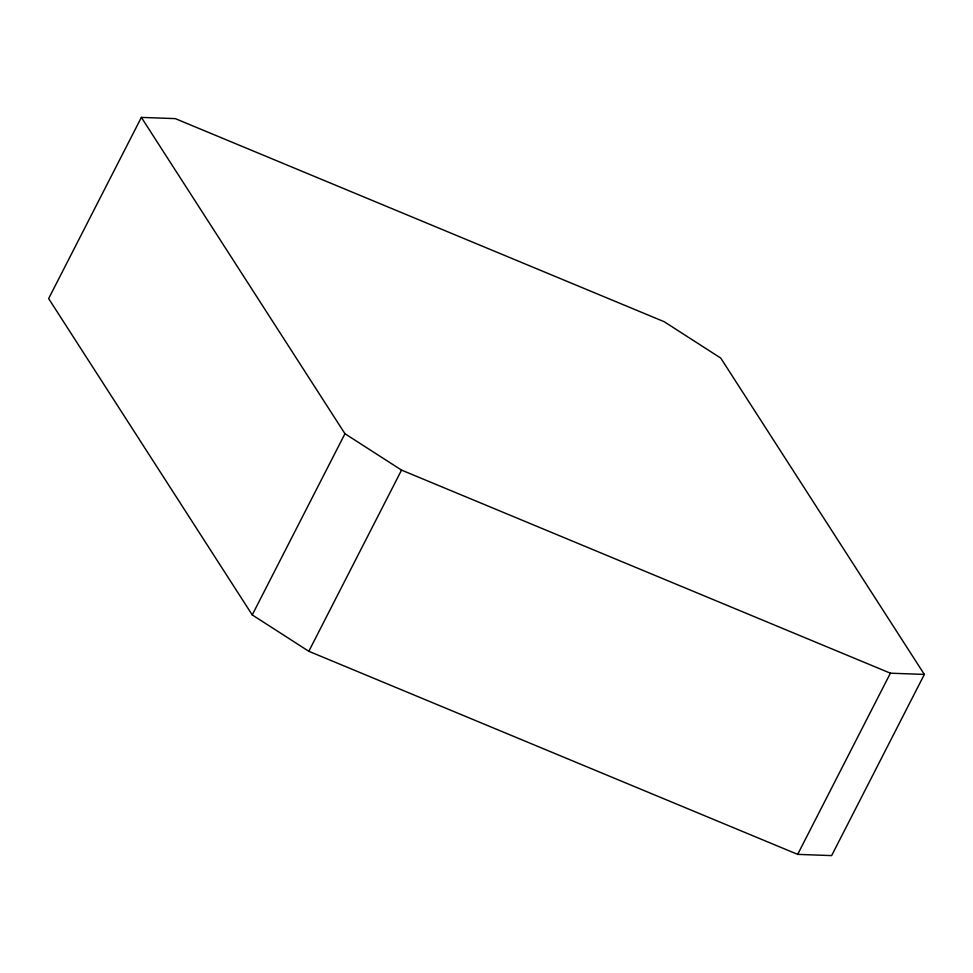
<?xml version="1.0" encoding="UTF-8"?>
<svg xmlns="http://www.w3.org/2000/svg" width="973" height="973" viewBox="0 0 973 973"><rect width="100%" height="100%" fill="white"/><g stroke="black" fill="none" stroke-linecap="round" stroke-linejoin="round"><path stroke-width="1.46" d="M141.365 117.392L48.65 298.577L252.238 614.912L308.818 651.29L797.678 854.367L831.635 855.608L924.35 674.423L720.762 358.088L664.182 321.71L175.322 118.633L141.365 117.392L344.953 433.727L401.533 470.105L890.392 673.194L924.35 674.423M252.238 614.912L344.953 433.727M308.818 651.29L401.533 470.105M797.678 854.367L890.392 673.194"/></g></svg>
